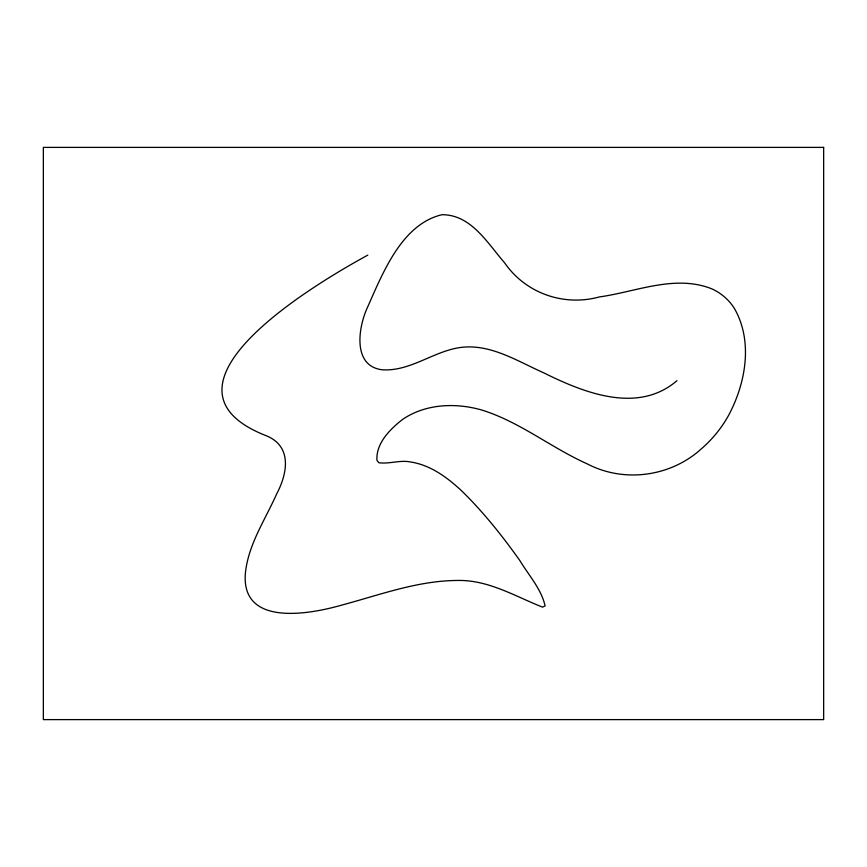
<?xml version="1.0" encoding="UTF-8"?>
<svg xmlns="http://www.w3.org/2000/svg" width="867" height="867" viewBox="0 0 867 867"><rect width="100%" height="100%" fill="white"/><g stroke="black" fill="none" stroke-linecap="round" stroke-linejoin="round"><path stroke-width="1.3" d="M676.954 380.7C637.711 414.404 583.784 392.729 543.555 372.745C517.003 361.008 489.768 343.115 459.423 347.624C432.828 351.764 410.058 371.499 382.401 369.808C352.49 366.34 358.179 328.203 366.969 308.489C382.369 274.178 401.204 224.38 441.921 214.723C471.193 214.496 487.601 243.356 504.616 262.82C525.586 293.306 563.81 306.69 599.4 296.937C636.248 291.8 675.003 274.243 711.731 288.809A51.944 51.944 0 0 1 734.241 308.175C753.423 341.349 745.707 383.626 728.313 415.889A123.526 123.526 0 0 1 700.774 449.344C670.18 476.839 623.817 483.017 587.273 463.899C551.109 447.74 519.712 421.72 481.553 409.972C455.435 402.537 425.491 403.773 402.537 419.465C390.042 429.241 375.866 443.275 376.939 460.366L378.857 462.75C389.478 464.192 400.261 459.694 411.023 462.068C430.899 465.2 447.502 477.674 461.862 491.047C483.45 512.18 502.318 535.893 519.799 560.494C528.653 575.189 541.225 588.845 545.115 605.892L542.525 607.138C514.998 596.225 488.381 579.828 457.635 580.457C417.526 580.63 379.551 595 341.284 605.231C309.649 614.269 241.026 626.971 245.372 573.423C248.179 544.639 265.009 520.146 276.475 494.331C287.822 473.024 292.591 445.324 264.706 435.136C140.638 385.121 321.559 280.366 367.836 255.093M823.65 147.39L43.35 147.39L43.35 719.61L823.65 719.61L823.65 147.39"/></g></svg>
